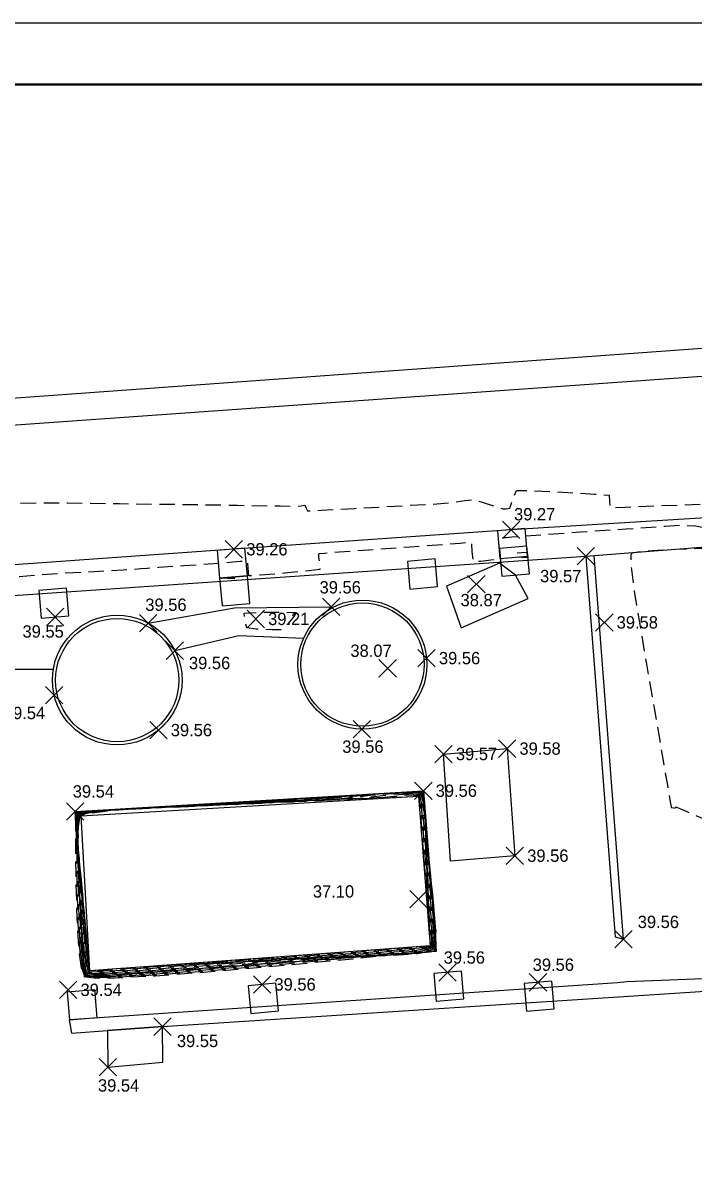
# Model space of a CAD drawing. Header units: metres. Extents: x -84460 to -84291, y -100758 to -100640.
# Drawn here: x -84374 to -84363.11, y -100658.03 to -100639.52 of the extents above; entities that cross this region are included whole.
import ezdxf

# ---------------------------------------------------------------- set-up
doc = ezdxf.new("R2010")
doc.units = ezdxf.units.M
doc.header["$MEASUREMENT"] = 0
doc.linetypes.add('DASHED2', pattern=[0.375, 0.25, -0.125])
doc.layers.get('0').update_dxf_attribs({"color": 35})
for name, color, linetype in [('Blocos', 72, 'Continuous'), ('Breaklines', 30, 'Continuous'), ('Caixas indiferenciadas', 124, 'Continuous'), ('CONT-MJR', 37, 'DASHED2'), ('Contrucoes', 6, 'Continuous'), ('Escadas', 2, 'Continuous'), ('LEGENDA', 7, 'Continuous'), ('Muros', 9, 'Continuous'), ('Pilares', 230, 'Continuous'), ('pontos correctos', 35, 'Continuous')]:
    doc.layers.add(name, color=color, linetype=linetype)
doc.layers.add('CONT-MNR', color=35, linetype='DASHED2', lineweight=25)

msp = doc.modelspace()

# ---------------------------------------------------------------- linework, layer by layer
at = {"color": 7}
msp.add_line((-84376.5, -100650), (-84373.5, -100650), dxfattribs=at)
at = {"layer": 'Blocos'}
msp.add_polyline3d([(-84372.628, -100655.86, -0.572), (-84372.623, -100656.456, -0.57), (-84371.732, -100656.376, -0.569), (-84371.735, -100655.798, -0.561)], close=True, dxfattribs=at)
at = {"layer": 'Breaklines'}
msp.add_polyline3d([(-84372.914, -100654.89, -3.004), (-84373.054, -100652.379, -3.004), (-84367.58, -100652.059, -3.004), (-84367.394, -100654.486, -3.004)], close=True, dxfattribs=at)
for centre in [(-84368.492, -100649.925, -2.044), (-84372.47, -100650.177, -2.044)]:
    msp.add_circle(centre, 1, dxfattribs=at)
at = {"layer": 'Caixas indiferenciadas'}
for points in [[(-84365.806, -100648.854, -0.543), (-84366.008, -100648.473, -0.543), (-84366.27, -100648.278, -0.544), (-84367.13, -100648.655, -0.562), (-84366.89, -100649.329, -0.547)], [(-84367.504, -100651.972, -0.55), (-84367.295, -100654.578, -0.585), (-84372.998, -100654.993, -0.568), (-84373.152, -100652.31, -0.57)]]:
    msp.add_polyline3d(points, close=True, dxfattribs=at)
for points in [[(-84371.968, -100649.253, -0.555), (-84370.569, -100649.006, -0.555), (-84368.999, -100648.991, -0.553)], [(-84369.447, -100649.5, -0.562), (-84370.496, -100649.458, -0.554), (-84371.535, -100649.7, -0.555)]]:
    msp.add_polyline3d(points, dxfattribs=at)
for centre, radius in [((-84368.492, -100649.925, -0.562), 1.046), ((-84372.47, -100650.177, -0.555), 1.052)]:
    msp.add_circle(centre, radius, dxfattribs=at)
at = {"layer": 'CONT-MJR', "flags": 128}
for points, elevation in [([(-84373.099, -100652.889), (-84373.101, -100652.869), (-84373.107, -100652.805), (-84373.122, -100652.669), (-84373.139, -100652.472), (-84373.13, -100652.325), (-84372.948, -100652.299), (-84372.568, -100652.278), (-84372.164, -100652.264), (-84371.909, -100652.254), (-84371.617, -100652.235), (-84370.975, -100652.192), (-84370.127, -100652.136), (-84369.214, -100652.077), (-84368.381, -100652.027), (-84367.867, -100651.999), (-84367.618, -100651.99), (-84367.535, -100651.99), (-84367.522, -100651.992), (-84367.514, -100652.004), (-84367.503, -100652.057), (-84367.491, -100652.183), (-84367.484, -100652.381), (-84367.479, -100652.552), (-84367.453, -100652.781), (-84367.398, -100653.265), (-84367.34, -100653.836), (-84367.309, -100654.24), (-84367.303, -100654.457), (-84367.31, -100654.539), (-84367.317, -100654.558), (-84367.335, -100654.57), (-84367.406, -100654.59), (-84367.581, -100654.613), (-84367.89, -100654.63), (-84368.282, -100654.64), (-84368.529, -100654.646), (-84368.818, -100654.675), (-84369.456, -100654.738), (-84370.302, -100654.819), (-84371.217, -100654.9), (-84372.061, -100654.964), (-84372.592, -100654.991), (-84372.858, -100654.991), (-84372.957, -100654.979), (-84372.979, -100654.97), (-84372.996, -100654.946), (-84373.024, -100654.854), (-84373.057, -100654.624), (-84373.083, -100654.203), (-84373.097, -100653.617), (-84373.099, -100653.122)], 39), ([(-84373.001, -100653.948), (-84373.004, -100653.92), (-84373.015, -100653.816), (-84373.043, -100653.568), (-84373.086, -100653.144), (-84373.12, -100652.632), (-84373.09, -100652.354), (-84372.817, -100652.301), (-84372.206, -100652.255), (-84371.419, -100652.216), (-84370.617, -100652.185), (-84369.962, -100652.163), (-84369.616, -100652.151), (-84369.307, -100652.122), (-84368.803, -100652.072), (-84368.248, -100652.024), (-84367.862, -100652.003), (-84367.655, -100652.005), (-84367.573, -100652.017), (-84367.553, -100652.027), (-84367.537, -100652.051), (-84367.51, -100652.146), (-84367.48, -100652.381), (-84367.455, -100652.791), (-84367.441, -100653.295), (-84367.434, -100653.576), (-84367.397, -100653.862), (-84367.35, -100654.273), (-84367.358, -100654.52), (-84367.617, -100654.561), (-84368.227, -100654.611), (-84369.022, -100654.665), (-84369.835, -100654.715), (-84370.5, -100654.754), (-84370.852, -100654.775), (-84371.17, -100654.805), (-84371.689, -100654.855), (-84372.258, -100654.906), (-84372.649, -100654.933), (-84372.853, -100654.939), (-84372.929, -100654.933), (-84372.945, -100654.927), (-84372.957, -100654.906), (-84372.976, -100654.815), (-84372.992, -100654.594), (-84372.999, -100654.247)], 38)]:
    msp.add_lwpolyline(points, close=True, dxfattribs=dict(at, elevation=elevation))
at = {"layer": 'CONT-MNR', "flags": 128}
for points, elevation in [([(-84362.878, -100648.012), (-84362.879, -100648.004), (-84362.88, -100647.951), (-84362.887, -100647.827), (-84362.905, -100647.713), (-84363.088, -100647.683), (-84363.297, -100647.668), (-84363.581, -100647.686), (-84364.213, -100647.729), (-84364.957, -100647.78), (-84365.579, -100647.824), (-84365.841, -100647.842), (-84365.906, -100647.847), (-84365.972, -100647.852), (-84366.066, -100647.861), (-84366.16, -100647.869), (-84366.226, -100647.872), (-84366.289, -100647.878), (-84366.279, -100648.009), (-84366.267, -100648.139), (-84366.261, -100648.206), (-84366.368, -100648.224), (-84366.571, -100648.253), (-84366.693, -100648.258), (-84366.711, -100648.098), (-84366.72, -100647.946), (-84366.81, -100647.951), (-84366.905, -100647.962), (-84367.148, -100647.979), (-84367.717, -100648.019), (-84368.394, -100648.068), (-84368.867, -100648.103), (-84369.11, -100648.123), (-84369.192, -100648.131), (-84369.204, -100648.134), (-84369.205, -100648.143), (-84369.202, -100648.19), (-84369.188, -100648.292), (-84369.182, -100648.381), (-84369.365, -100648.405), (-84369.757, -100648.443), (-84370.15, -100648.476), (-84370.334, -100648.487), (-84370.348, -100648.364), (-84370.355, -100648.247), (-84370.414, -100648.25), (-84370.475, -100648.255), (-84370.536, -100648.26), (-84370.596, -100648.266), (-84370.695, -100648.275), (-84370.803, -100648.284), (-84370.992, -100648.297), (-84371.393, -100648.325), (-84371.793, -100648.352), (-84371.983, -100648.365), (-84372.089, -100648.375), (-84372.195, -100648.384), (-84372.374, -100648.394), (-84372.762, -100648.415), (-84373.177, -100648.437), (-84373.438, -100648.452), (-84373.806, -100648.48), (-84374.598, -100648.542), (-84375.596, -100648.619), (-84376.582, -100648.696), (-84377.339, -100648.755), (-84377.648, -100648.78), (-84377.773, -100648.79), (-84377.898, -100648.801), (-84378.125, -100648.819), (-84378.602, -100648.856), (-84379.075, -100648.893), (-84379.291, -100648.91), (-84379.341, -100648.914), (-84379.392, -100648.917), (-84379.515, -100648.928), (-84379.639, -100648.939), (-84379.69, -100648.943), (-84379.739, -100648.948), (-84379.728, -100649.045), (-84379.722, -100649.148), (-84379.942, -100649.172), (-84380.421, -100649.216), (-84380.901, -100649.256), (-84381.125, -100649.269), (-84381.136, -100649.144), (-84381.147, -100649.021), (-84381.264, -100649.027), (-84381.389, -100649.042), (-84381.634, -100649.05), (-84382.231, -100649.07), (-84383.002, -100649.096), (-84383.773, -100649.124), (-84384.272, -100649.144), (-84384.517, -100649.157), (-84384.599, -100649.163), (-84384.612, -100649.165), (-84384.615, -100649.179), (-84384.61, -100649.239), (-84384.591, -100649.368), (-84384.584, -100649.483), (-84384.743, -100649.512), (-84384.923, -100649.527), (-84385.119, -100649.546), (-84385.299, -100649.546), (-84385.321, -100649.371), (-84385.329, -100649.208), (-84385.408, -100649.212), (-84385.489, -100649.22), (-84385.553, -100649.225), (-84385.617, -100649.231), (-84385.696, -100649.238), (-84385.777, -100649.245), (-84385.947, -100649.259), (-84386.272, -100649.285), (-84386.499, -100649.304), (-84386.766, -100649.33), (-84387.358, -100649.389), (-84388.111, -100649.464), (-84388.858, -100649.539), (-84389.432, -100649.597), (-84389.667, -100649.62), (-84389.785, -100649.631), (-84389.903, -100649.641), (-84390.104, -100649.651), (-84390.523, -100649.672), (-84390.938, -100649.692), (-84391.127, -100649.701), (-84391.196, -100649.707), (-84391.248, -100649.711), (-84391.301, -100649.715), (-84391.386, -100649.722), (-84391.471, -100649.73), (-84391.524, -100649.733), (-84391.576, -100649.739), (-84391.567, -100649.844), (-84391.557, -100649.948), (-84391.553, -100650.002), (-84391.771, -100650.012), (-84392.253, -100650.034), (-84392.736, -100650.053), (-84392.96, -100650.057), (-84392.97, -100649.946), (-84392.98, -100649.834), (-84393.089, -100649.84), (-84393.205, -100649.854), (-84393.375, -100649.867), (-84393.739, -100649.895), (-84394.13, -100649.924), (-84394.375, -100649.942), (-84394.629, -100649.955), (-84395.05, -100649.975), (-84395.475, -100649.995), (-84395.744, -100650.009), (-84396.131, -100650.033), (-84397.064, -100650.094), (-84398.386, -100650.178), (-84399.938, -100650.275), (-84401.563, -100650.373), (-84403.103, -100650.46), (-84404.4, -100650.524), (-84405.156, -100650.552), (-84405.506, -100650.555), (-84405.618, -100650.547), (-84405.633, -100650.54), (-84405.621, -100650.53), (-84405.526, -100650.499), (-84405.218, -100650.427), (-84404.548, -100650.292), (-84403.389, -100650.077), (-84402, -100649.831), (-84400.516, -100649.576), (-84399.074, -100649.334), (-84397.81, -100649.128), (-84396.859, -100648.979), (-84396.358, -100648.91), (-84395.848, -100648.887), (-84395.012, -100648.872), (-84393.997, -100648.862), (-84392.951, -100648.858), (-84392.022, -100648.856), (-84391.355, -100648.856), (-84391.099, -100648.857), (-84391.047, -100648.85), (-84390.994, -100648.844), (-84390.707, -100648.846), (-84389.992, -100648.85), (-84389.062, -100648.856), (-84388.134, -100648.862), (-84387.535, -100648.866), (-84387.242, -100648.867), (-84387.146, -100648.868), (-84387.134, -100648.868), (-84387.139, -100648.867), (-84387.166, -100648.863), (-84387.184, -100648.86), (-84387.087, -100648.858), (-84386.977, -100648.854), (-84386.804, -100648.799), (-84386.428, -100648.676), (-84386.025, -100648.545), (-84385.77, -100648.466), (-84385.462, -100648.393), (-84384.752, -100648.228), (-84383.776, -100648.004), (-84382.67, -100647.75), (-84381.573, -100647.498), (-84380.619, -100647.28), (-84379.947, -100647.126), (-84379.692, -100647.068), (-84379.631, -100647.053), (-84379.455, -100647.111), (-84379.055, -100647.241), (-84378.624, -100647.376), (-84378.35, -100647.447), (-84378.071, -100647.447), (-84377.466, -100647.43), (-84376.655, -100647.401), (-84375.759, -100647.369), (-84374.901, -100647.337), (-84374.2, -100647.313), (-84373.779, -100647.302), (-84373.27, -100647.304), (-84372.433, -100647.314), (-84371.455, -100647.327), (-84370.523, -100647.341), (-84369.826, -100647.352), (-84369.549, -100647.357), (-84369.488, -100647.348), (-84369.429, -100647.342), (-84369.405, -100647.387), (-84369.381, -100647.433), (-84369.154, -100647.421), (-84368.615, -100647.392), (-84367.966, -100647.356), (-84367.413, -100647.325), (-84367.159, -100647.31), (-84367.026, -100647.291), (-84366.832, -100647.263), (-84366.7, -100647.251), (-84366.548, -100647.292), (-84366.328, -100647.363), (-84366.213, -100647.401), (-84366.157, -100647.397), (-84366.102, -100647.391), (-84366.057, -100647.251), (-84365.995, -100647.1), (-84365.75, -100647.104), (-84365.237, -100647.13), (-84364.727, -100647.162), (-84364.492, -100647.18), (-84364.485, -100647.279), (-84364.478, -100647.378), (-84364.232, -100647.371), (-84363.652, -100647.348), (-84362.957, -100647.32), (-84362.367, -100647.295), (-84362.102, -100647.286), (-84361.902, -100647.307), (-84361.733, -100647.326), (-84361.662, -100647.321), (-84361.591, -100647.314), (-84361.417, -100647.258), (-84361.096, -100647.156), (-84360.907, -100647.106), (-84360.815, -100647.223), (-84360.722, -100647.343), (-84360.402, -100647.327), (-84359.548, -100647.276), (-84358.294, -100647.2), (-84356.775, -100647.106), (-84355.122, -100647.003), (-84353.47, -100646.9), (-84351.953, -100646.805), (-84350.704, -100646.726), (-84349.856, -100646.673), (-84349.543, -100646.653), (-84349.482, -100646.632), (-84349.335, -100646.626), (-84349.163, -100646.61), (-84349.072, -100646.53), (-84348.933, -100646.395), (-84348.839, -100646.313), (-84348.655, -100646.28), (-84348.499, -100646.261), (-84348.452, -100646.226), (-84348.494, -100646.257), (-84348.538, -100646.29), (-84348.647, -100646.365), (-84348.76, -100646.457), (-84348.731, -100646.638), (-84348.676, -100646.812), (-84348.505, -100646.761), (-84348.345, -100646.709), (-84348.416, -100646.852), (-84348.585, -100647.154), (-84348.759, -100647.466), (-84348.847, -100647.634), (-84348.862, -100647.777), (-84348.872, -100647.989), (-84348.875, -100648.134), (-84348.852, -100648.479), (-84348.788, -100649.403), (-84348.691, -100650.79), (-84348.57, -100652.524), (-84348.433, -100654.489), (-84348.287, -100656.569), (-84348.141, -100658.647), (-84348.003, -100660.608), (-84347.882, -100662.335), (-84347.785, -100663.713), (-84347.73, -100664.486), (-84347.705, -100664.834), (-84347.697, -100664.942), (-84347.696, -100664.956), (-84347.691, -100664.957), (-84347.664, -100664.957), (-84347.604, -100664.955), (-84347.55, -100664.952), (-84347.338, -100664.99), (-84347.132, -100665.031), (-84347.187, -100665.089), (-84347.245, -100665.15), (-84347.15, -100665.344), (-84346.979, -100665.698), (-84346.902, -100665.9), (-84347.056, -100665.77), (-84347.321, -100665.513), (-84347.483, -100665.384), (-84347.478, -100665.598), (-84347.433, -100666.091), (-84347.374, -100666.675), (-84347.334, -100667.082), (-84347.317, -100667.29), (-84347.315, -100667.359), (-84347.318, -100667.369), (-84347.322, -100667.36), (-84347.337, -100667.295), (-84347.368, -100667.096), (-84347.424, -100666.705), (-84347.498, -100666.144), (-84347.548, -100665.751), (-84347.575, -100665.551), (-84347.584, -100665.484), (-84347.585, -100665.474), (-84347.591, -100665.473), (-84347.618, -100665.474), (-84347.68, -100665.477), (-84347.732, -100665.478), (-84347.746, -100665.3), (-84347.772, -100664.899), (-84347.799, -100664.467), (-84347.816, -100664.195), (-84347.841, -100663.835), (-84347.904, -100662.913), (-84347.997, -100661.544), (-84348.114, -100659.839), (-84348.245, -100657.912), (-84348.384, -100655.876), (-84348.523, -100653.844), (-84348.653, -100651.927), (-84348.769, -100650.24), (-84348.86, -100648.896), (-84348.921, -100648.006), (-84348.943, -100647.684), (-84348.949, -100647.61), (-84349.142, -100647.636), (-84349.356, -100647.645), (-84349.38, -100647.508), (-84349.394, -100647.267), (-84349.401, -100647.109), (-84349.41, -100646.888), (-84349.438, -100646.689), (-84349.61, -100646.688), (-84349.916, -100646.715), (-84350.129, -100646.736), (-84350.469, -100646.762), (-84351.344, -100646.83), (-84352.62, -100646.929), (-84354.163, -100647.048), (-84355.837, -100647.177), (-84357.508, -100647.306), (-84359.043, -100647.425), (-84360.307, -100647.522), (-84361.031, -100647.577), (-84361.363, -100647.602), (-84361.467, -100647.61), (-84361.481, -100647.611), (-84361.485, -100647.606), (-84361.5, -100647.582), (-84361.531, -100647.526), (-84361.56, -100647.479), (-84361.646, -100647.484), (-84361.731, -100647.491), (-84361.785, -100647.496), (-84361.839, -100647.5), (-84361.924, -100647.506), (-84362.008, -100647.515), (-84361.996, -100647.684), (-84361.979, -100647.852), (-84361.971, -100647.942), (-84362.207, -100647.962), (-84362.643, -100647.996), (-84362.878, -100648.014)], 39.4), ([(-84363.415, -100652.254), (-84363.414, -100652.252), (-84363.41, -100652.241), (-84363.407, -100652.234), (-84363.23, -100652.308), (-84362.833, -100652.481), (-84362.421, -100652.678), (-84362.198, -100652.824), (-84362.17, -100653.095), (-84362.171, -100653.629), (-84362.185, -100654.244), (-84362.195, -100654.672), (-84362.196, -100654.895), (-84362.192, -100654.974), (-84362.188, -100654.988), (-84362.175, -100654.997), (-84362.118, -100655.015), (-84361.983, -100655.041), (-84361.777, -100655.069), (-84361.628, -100655.086), (-84361.489, -100655.079), (-84361.368, -100655.071), (-84361.317, -100655.062), (-84361.268, -100655.055), (-84361.226, -100655.29), (-84361.124, -100655.849), (-84361, -100656.516), (-84360.906, -100656.981), (-84360.852, -100657.217), (-84360.827, -100657.294), (-84360.819, -100657.304), (-84360.816, -100657.291), (-84360.816, -100657.194), (-84360.83, -100656.891), (-84360.87, -100656.241), (-84360.946, -100655.149), (-84361.038, -100653.887), (-84361.133, -100652.612), (-84361.218, -100651.477), (-84361.281, -100650.636), (-84361.309, -100650.244), (-84361.325, -100649.884), (-84361.346, -100649.294), (-84361.369, -100648.652), (-84361.387, -100648.134), (-84361.394, -100647.918), (-84361.4, -100647.838), (-84361.408, -100647.759), (-84361.481, -100647.635), (-84361.553, -100647.518), (-84361.603, -100647.522), (-84361.779, -100647.536), (-84361.957, -100647.553), (-84361.993, -100647.645), (-84361.98, -100647.794), (-84361.967, -100647.942), (-84361.962, -100648.005), (-84362.182, -100648.012), (-84362.709, -100648.03), (-84363.343, -100648.056), (-84363.792, -100648.082), (-84364.027, -100648.103), (-84364.112, -100648.118), (-84364.128, -100648.125), (-84364.136, -100648.145), (-84364.14, -100648.228), (-84364.124, -100648.424), (-84364.082, -100648.732), (-84364.04, -100648.995), (-84363.994, -100649.275), (-84363.889, -100649.887), (-84363.756, -100650.66), (-84363.624, -100651.424), (-84363.539, -100651.914), (-84363.498, -100652.152), (-84363.484, -100652.23), (-84363.482, -100652.241), (-84363.475, -100652.242), (-84363.438, -100652.25)], 39.6), ([(-84365.821, -100648.1), (-84365.82, -100648.1), (-84365.819, -100648.1), (-84365.818, -100648.1), (-84365.81, -100648.193), (-84365.905, -100648.189), (-84365.999, -100648.183), (-84366.005, -100648.116), (-84365.913, -100648.108)], 39.4), ([(-84370.574, -100648.508), (-84370.574, -100648.51), (-84370.573, -100648.523), (-84370.572, -100648.532), (-84370.677, -100648.53), (-84370.782, -100648.524), (-84370.679, -100648.514), (-84370.575, -100648.506)], 39.4), ([(-84369.567, -100649.082), (-84369.57, -100649.094), (-84369.605, -100649.147), (-84369.696, -100649.259), (-84369.796, -100649.359), (-84369.959, -100649.362), (-84370.223, -100649.349), (-84370.369, -100649.332), (-84370.398, -100649.211), (-84370.409, -100649.089), (-84370.188, -100649.077), (-84369.787, -100649.072)], 39.4), ([(-84373.138, -100652.465), (-84373.139, -100652.458), (-84373.141, -100652.429), (-84373.146, -100652.367), (-84373.147, -100652.314), (-84373, -100652.304), (-84372.826, -100652.295), (-84372.519, -100652.277), (-84371.755, -100652.23), (-84370.718, -100652.168), (-84369.592, -100652.1), (-84368.559, -100652.038), (-84367.924, -100652.001), (-84367.62, -100651.983), (-84367.523, -100651.978), (-84367.51, -100651.978), (-84367.508, -100651.983), (-84367.504, -100652.014), (-84367.5, -100652.081), (-84367.497, -100652.142), (-84367.475, -100652.397), (-84367.423, -100652.997), (-84367.362, -100653.712), (-84367.322, -100654.213), (-84367.304, -100654.471), (-84367.3, -100654.559), (-84367.301, -100654.573), (-84367.312, -100654.578), (-84367.366, -100654.586), (-84367.484, -100654.591), (-84367.6, -100654.595), (-84367.9, -100654.625), (-84368.653, -100654.701), (-84369.681, -100654.799), (-84370.807, -100654.898), (-84371.852, -100654.977), (-84372.512, -100655.011), (-84372.843, -100655.012), (-84372.966, -100654.998), (-84372.993, -100654.986), (-84373.013, -100654.957), (-84373.048, -100654.843), (-84373.088, -100654.557), (-84373.12, -100654.034), (-84373.138, -100653.311), (-84373.14, -100652.716)], 39.4), ([(-84373.119, -100652.677), (-84373.12, -100652.656), (-84373.128, -100652.583), (-84373.142, -100652.443), (-84373.139, -100652.32), (-84372.952, -100652.298), (-84372.608, -100652.283), (-84372.368, -100652.275), (-84372.068, -100652.255), (-84371.366, -100652.211), (-84370.423, -100652.151), (-84369.404, -100652.088), (-84368.471, -100652.031), (-84367.896, -100651.999), (-84367.62, -100651.986), (-84367.529, -100651.984), (-84367.516, -100651.985), (-84367.509, -100651.999), (-84367.499, -100652.064), (-84367.492, -100652.205), (-84367.488, -100652.347), (-84367.463, -100652.591), (-84367.41, -100653.133), (-84367.351, -100653.775), (-84367.315, -100654.227), (-84367.303, -100654.464), (-84367.305, -100654.549), (-84367.309, -100654.565), (-84367.325, -100654.575), (-84367.396, -100654.591), (-84367.566, -100654.606), (-84367.834, -100654.615), (-84368.064, -100654.62), (-84368.36, -100654.65), (-84369.056, -100654.719), (-84369.993, -100654.809), (-84371.012, -100654.899), (-84371.957, -100654.971), (-84372.552, -100655.001), (-84372.851, -100655.001), (-84372.961, -100654.989), (-84372.986, -100654.978), (-84373.004, -100654.952), (-84373.036, -100654.849), (-84373.072, -100654.591), (-84373.102, -100654.12), (-84373.117, -100653.466), (-84373.119, -100652.921)], 39.2), ([(-84373.079, -100653.101), (-84373.082, -100653.074), (-84373.091, -100652.986), (-84373.111, -100652.801), (-84373.134, -100652.532), (-84373.122, -100652.331), (-84372.872, -100652.295), (-84372.352, -100652.267), (-84371.799, -100652.246), (-84371.451, -100652.233), (-84371.087, -100652.208), (-84370.347, -100652.156), (-84369.426, -100652.093), (-84368.52, -100652.036), (-84367.936, -100652.004), (-84367.645, -100651.994), (-84367.545, -100651.995), (-84367.528, -100651.999), (-84367.518, -100652.016), (-84367.502, -100652.086), (-84367.486, -100652.257), (-84367.477, -100652.526), (-84367.47, -100652.757), (-84367.43, -100653.063), (-84367.356, -100653.647), (-84367.304, -100654.234), (-84367.325, -100654.55), (-84367.598, -100654.617), (-84368.114, -100654.65), (-84368.653, -100654.663), (-84368.993, -100654.672), (-84369.356, -100654.707), (-84370.095, -100654.78), (-84371.017, -100654.866), (-84371.932, -100654.941), (-84372.529, -100654.977), (-84372.835, -100654.981), (-84372.948, -100654.971), (-84372.972, -100654.961), (-84372.987, -100654.94), (-84373.013, -100654.859), (-84373.041, -100654.657), (-84373.065, -100654.286), (-84373.077, -100653.767), (-84373.079, -100653.322)], 38.8), ([(-84373.06, -100653.313), (-84373.063, -100653.278), (-84373.074, -100653.168), (-84373.1, -100652.933), (-84373.129, -100652.591), (-84373.114, -100652.337), (-84372.897, -100652.299), (-84372.422, -100652.268), (-84371.844, -100652.244), (-84371.315, -100652.225), (-84370.992, -100652.213), (-84370.643, -100652.187), (-84369.985, -100652.138), (-84369.183, -100652.081), (-84368.398, -100652.029), (-84367.893, -100652.003), (-84367.64, -100651.997), (-84367.551, -100652.001), (-84367.534, -100652.006), (-84367.521, -100652.027), (-84367.501, -100652.116), (-84367.482, -100652.332), (-84367.469, -100652.671), (-84367.461, -100652.962), (-84367.423, -100653.246), (-84367.357, -100653.757), (-84367.311, -100654.266), (-84367.333, -100654.542), (-84367.564, -100654.6), (-84368.042, -100654.64), (-84368.616, -100654.667), (-84369.138, -100654.685), (-84369.458, -100654.698), (-84369.808, -100654.731), (-84370.467, -100654.796), (-84371.274, -100654.871), (-84372.068, -100654.936), (-84372.583, -100654.967), (-84372.847, -100654.971), (-84372.944, -100654.961), (-84372.965, -100654.953), (-84372.982, -100654.928), (-84373.008, -100654.827), (-84373.035, -100654.578), (-84373.053, -100654.143), (-84373.058, -100653.609)], 38.6), ([(-84373.04, -100653.525), (-84373.043, -100653.495), (-84373.051, -100653.406), (-84373.073, -100653.216), (-84373.104, -100652.906), (-84373.129, -100652.54), (-84373.106, -100652.342), (-84372.843, -100652.297), (-84372.267, -100652.259), (-84371.566, -100652.23), (-84370.925, -100652.207), (-84370.533, -100652.192), (-84370.199, -100652.167), (-84369.624, -100652.121), (-84368.939, -100652.068), (-84368.277, -100652.023), (-84367.851, -100652.002), (-84367.635, -100652), (-84367.557, -100652.007), (-84367.54, -100652.013), (-84367.529, -100652.03), (-84367.509, -100652.098), (-84367.487, -100652.265), (-84367.47, -100652.559), (-84367.459, -100652.932), (-84367.452, -100653.167), (-84367.418, -100653.431), (-84367.361, -100653.872), (-84367.322, -100654.301), (-84367.342, -100654.535), (-84367.609, -100654.59), (-84368.187, -100654.636), (-84368.89, -100654.675), (-84369.53, -100654.704), (-84369.922, -100654.724), (-84370.26, -100654.755), (-84370.84, -100654.811), (-84371.532, -100654.876), (-84372.203, -100654.931), (-84372.637, -100654.957), (-84372.858, -100654.96), (-84372.94, -100654.952), (-84372.958, -100654.944), (-84372.973, -100654.923), (-84372.995, -100654.838), (-84373.019, -100654.629), (-84373.033, -100654.261), (-84373.038, -100653.8)], 38.4), ([(-84373.021, -100653.737), (-84373.023, -100653.706), (-84373.033, -100653.606), (-84373.058, -100653.385), (-84373.096, -100653.019), (-84373.124, -100652.584), (-84373.098, -100652.348), (-84372.867, -100652.302), (-84372.35, -100652.263), (-84371.68, -100652.23), (-84370.989, -100652.204), (-84370.41, -100652.184), (-84370.075, -100652.171), (-84369.692, -100652.14), (-84369.067, -100652.085), (-84368.381, -100652.031), (-84367.91, -100652.004), (-84367.661, -100652.002), (-84367.568, -100652.012), (-84367.547, -100652.02), (-84367.533, -100652.04), (-84367.509, -100652.121), (-84367.484, -100652.32), (-84367.463, -100652.67), (-84367.451, -100653.107), (-84367.443, -100653.371), (-84367.413, -100653.605), (-84367.365, -100653.976), (-84367.333, -100654.333), (-84367.35, -100654.527), (-84367.576, -100654.571), (-84368.093, -100654.616), (-84368.767, -100654.66), (-84369.463, -100654.699), (-84370.048, -100654.73), (-84370.387, -100654.749), (-84370.777, -100654.785), (-84371.413, -100654.847), (-84372.111, -100654.909), (-84372.589, -100654.943), (-84372.839, -100654.95), (-84372.932, -100654.943), (-84372.952, -100654.936), (-84372.963, -100654.918), (-84372.983, -100654.848), (-84373.002, -100654.674), (-84373.014, -100654.368), (-84373.018, -100653.981)], 38.2), ([(-84372.982, -100654.16), (-84372.984, -100654.135), (-84372.996, -100654.025), (-84373.027, -100653.751), (-84373.076, -100653.27), (-84373.115, -100652.68), (-84373.082, -100652.359), (-84372.767, -100652.299), (-84372.062, -100652.246), (-84371.157, -100652.202), (-84370.245, -100652.167), (-84369.514, -100652.142), (-84369.158, -100652.13), (-84368.834, -100652.096), (-84368.321, -100652.04), (-84367.827, -100652.005), (-84367.559, -100652.034), (-84367.491, -100652.336), (-84367.452, -100652.909), (-84367.433, -100653.481), (-84367.425, -100653.781), (-84367.396, -100654.002), (-84367.36, -100654.321), (-84367.366, -100654.512), (-84367.659, -100654.551), (-84368.362, -100654.607), (-84369.277, -100654.67), (-84370.206, -100654.731), (-84370.952, -100654.778), (-84371.316, -100654.801), (-84371.653, -100654.833), (-84372.188, -100654.883), (-84372.692, -100654.922), (-84372.938, -100654.919), (-84372.972, -100654.724), (-84372.98, -100654.392)], 37.8), ([(-84372.962, -100654.372), (-84372.964, -100654.356), (-84372.972, -100654.278), (-84372.997, -100654.07), (-84373.04, -100653.676), (-84373.09, -100653.112), (-84373.111, -100652.706), (-84373.105, -100652.481), (-84373.087, -100652.39), (-84373.074, -100652.365), (-84373.054, -100652.353), (-84372.959, -100652.329), (-84372.699, -100652.296), (-84372.178, -100652.254), (-84371.347, -100652.208), (-84370.445, -100652.169), (-84369.61, -100652.139), (-84368.982, -100652.119), (-84368.699, -100652.109), (-84368.47, -100652.085), (-84368.106, -100652.045), (-84367.755, -100652.021), (-84367.565, -100652.042), (-84367.519, -100652.264), (-84367.479, -100652.737), (-84367.447, -100653.292), (-84367.426, -100653.764), (-84367.416, -100653.986), (-84367.396, -100654.143), (-84367.37, -100654.369), (-84367.374, -100654.505), (-84367.62, -100654.533), (-84368.235, -100654.583), (-84369.074, -100654.643), (-84369.992, -100654.707), (-84370.846, -100654.764), (-84371.49, -100654.807), (-84371.781, -100654.827), (-84372.02, -100654.849), (-84372.399, -100654.885), (-84372.757, -100654.913), (-84372.931, -100654.91), (-84372.955, -100654.772), (-84372.961, -100654.536)], 37.6), ([(-84372.942, -100654.584), (-84372.944, -100654.57), (-84372.953, -100654.491), (-84372.98, -100654.267), (-84373.027, -100653.833), (-84373.083, -100653.206), (-84373.106, -100652.751), (-84373.1, -100652.501), (-84373.081, -100652.398), (-84373.066, -100652.371), (-84373.043, -100652.357), (-84372.937, -100652.331), (-84372.646, -100652.294), (-84372.064, -100652.247), (-84371.136, -100652.196), (-84370.133, -100652.153), (-84369.212, -100652.119), (-84368.529, -100652.098), (-84368.241, -100652.089), (-84368.038, -100652.067), (-84367.746, -100652.039), (-84367.571, -100652.049), (-84367.536, -100652.284), (-84367.494, -100652.81), (-84367.452, -100653.433), (-84367.421, -100653.958), (-84367.407, -100654.191), (-84367.387, -100654.351), (-84367.382, -100654.497), (-84367.653, -100654.523), (-84368.338, -100654.575), (-84369.275, -100654.643), (-84370.299, -100654.716), (-84371.245, -100654.783), (-84371.948, -100654.832), (-84372.245, -100654.853), (-84372.457, -100654.872), (-84372.759, -100654.899), (-84372.924, -100654.902), (-84372.94, -100654.751)], 37.4), ([(-84372.923, -100654.796), (-84372.924, -100654.785), (-84372.934, -100654.706), (-84372.963, -100654.466), (-84373.014, -100653.992), (-84373.076, -100653.301), (-84373.102, -100652.798), (-84373.095, -100652.52), (-84373.074, -100652.406), (-84373.058, -100652.376), (-84373.033, -100652.362), (-84372.916, -100652.333), (-84372.593, -100652.292), (-84371.948, -100652.241), (-84370.923, -100652.184), (-84369.818, -100652.136), (-84368.809, -100652.1), (-84368.071, -100652.076), (-84367.782, -100652.068), (-84367.677, -100652.058), (-84367.577, -100652.056), (-84367.555, -100652.302), (-84367.511, -100652.882), (-84367.459, -100653.573), (-84367.416, -100654.152), (-84367.398, -100654.396), (-84367.391, -100654.489), (-84367.685, -100654.511), (-84368.443, -100654.567), (-84369.479, -100654.643), (-84370.61, -100654.725), (-84371.648, -100654.801), (-84372.41, -100654.856), (-84372.71, -100654.878), (-84372.819, -100654.887), (-84372.917, -100654.893)], 37.2)]:
    msp.add_lwpolyline(points, close=True, dxfattribs=dict(at, elevation=elevation))
at = {"layer": 'Contrucoes'}
for points in [[(-84347.689, -100665.073, -0.741), (-84348.989, -100646.626, -0.726), (-84361.788, -100647.477, -0.804), (-84366.078, -100647.739, -0.84), (-84370.576, -100648.056, -0.856), (-84379.537, -100648.689, -0.908), (-84385.562, -100649.117, -0.781), (-84391.438, -100649.526, -0.896), (-84407.246, -100650.655, -0.701)], [(-84403.215, -100650.839, -0.509), (-84383.997, -100649.479, -0.556), (-84364.868, -100648.165, -0.54), (-84361.821, -100647.931, -0.446), (-84361.735, -100648, -0.445), (-84361.268, -100654.903, -0.439), (-84361.648, -100654.961, -0.437), (-84361.621, -100655.13, -0.544), (-84361.268, -100655.11, -0.544)], [(-84364.868, -100648.165, -0.54), (-84364.391, -100654.339, -0.553), (-84364.255, -100654.381, -0.552), (-84364.733, -100648.154, -0.536)], [(-84362.43, -100655.188, -0.546), (-84362.407, -100654.999, -0.548), (-84364.203, -100655.069, -0.555), (-84364.355, -100655.089, -0.555), (-84364.355, -100655.089, -0.555), (-84373.243, -100655.69, -0.576)], [(-84371.735, -100655.798, -0.561), (-84362.43, -100655.188, -0.546)], [(-84373.206, -100655.906, -0.568), (-84373.243, -100655.69, -0.576)], [(-84373.206, -100655.906, -0.568), (-84372.628, -100655.86, -0.572), (-84371.735, -100655.798, -0.561)]]:
    msp.add_polyline3d(points, dxfattribs=at)
at = {"layer": 'Escadas'}
msp.add_polyline3d([(-84367.065, -100653.112, -0.554), (-84367.176, -100651.377, -0.545), (-84366.145, -100651.289, -0.537), (-84366.019, -100653.026, -0.549)], close=True, dxfattribs=at)
at = {"layer": 'LEGENDA', "lineweight": 50}
msp.add_line((-84454.69, -100640.518), (-84292.497, -100640.518), dxfattribs=at)
at = {"layer": 'LEGENDA'}
msp.add_lwpolyline([(-84291.496, -100758.458), (-84459.696, -100758.458), (-84459.696, -100639.517), (-84291.496, -100639.517)], close=True, dxfattribs=at)
at = {"layer": 'Muros', "elevation": -0.824}
msp.add_lwpolyline([(-84345.021, -100643.825), (-84345.055, -100643.5), (-84413.47, -100648.453)], dxfattribs=at)
at = {"layer": 'Muros'}
msp.add_polyline3d([(-84413.065, -100649.533, 0.759), (-84413.025, -100648.822, 1.267), (-84412.315, -100648.774, -0.434), (-84379.752, -100646.438, -0.643), (-84362.15, -100645.188, -0.612), (-84347.774, -100644.088, -0.645), (-84345.021, -100643.825, -0.824), (-84344.966, -100644.781, -0.823), (-84344.638, -100649.72, -0.749), (-84344.268, -100655.389, -0.63), (-84343.383, -100666.512, -0.47), (-84343.342, -100666.975, -0.461), (-84343.816, -100667.016, -0.444), (-84343.849, -100666.521, -0.41), (-84345.263, -100644.849, -0.665)], dxfattribs=at)
at = {"layer": 'Pilares'}
for points in [[(-84366.263, -100648.206), (-84365.815, -100648.167), (-84365.854, -100647.719), (-84366.302, -100647.758)], [(-84370.808, -100648.525), (-84370.359, -100648.486), (-84370.399, -100648.038), (-84370.847, -100648.077)], [(-84366.232, -100648.493), (-84365.784, -100648.454), (-84365.823, -100648.005), (-84366.271, -100648.045)], [(-84367.722, -100648.7), (-84367.273, -100648.66), (-84367.313, -100648.212), (-84367.761, -100648.251)], [(-84370.768, -100648.973), (-84370.32, -100648.934), (-84370.359, -100648.486), (-84370.808, -100648.525)], [(-84373.701, -100649.174), (-84373.253, -100649.135), (-84373.292, -100648.686), (-84373.74, -100648.726)], [(-84367.296, -100655.386), (-84366.848, -100655.347), (-84366.887, -100654.898), (-84367.335, -100654.938)], [(-84365.829, -100655.547), (-84365.381, -100655.507), (-84365.42, -100655.059), (-84365.869, -100655.098)], [(-84373.243, -100655.69), (-84372.795, -100655.651), (-84372.834, -100655.202), (-84373.282, -100655.241)], [(-84370.304, -100655.582), (-84369.856, -100655.543), (-84369.895, -100655.094), (-84370.343, -100655.134)]]:
    msp.add_lwpolyline(points, close=True, dxfattribs=at)
at = {"layer": 'pontos correctos', "linetype": 'Continuous'}
for p, q in [((-84365.937, -100647.598, 39.272), (-84366.219, -100647.88, 39.272)), ((-84365.937, -100647.88, 39.272), (-84366.219, -100647.598, 39.272)), ((-84370.435, -100647.915, 39.262), (-84370.717, -100648.197, 39.262)), ((-84370.435, -100648.197, 39.262), (-84370.717, -100647.915, 39.262)), ((-84364.727, -100648.024, 39.572), (-84365.009, -100648.306, 39.572)), ((-84364.727, -100648.306, 39.572), (-84365.009, -100648.024, 39.572)), ((-84366.503, -100648.478, 38.872), (-84366.785, -100648.76, 38.872)), ((-84366.503, -100648.76, 38.872), (-84366.785, -100648.478, 38.872)), ((-84368.858, -100648.85, 39.562), (-84369.14, -100649.132, 39.562)), ((-84368.858, -100649.132, 39.562), (-84369.14, -100648.85, 39.562)), ((-84373.336, -100649.013, 39.552), (-84373.618, -100649.295, 39.552)), ((-84373.336, -100649.295, 39.552), (-84373.618, -100649.013, 39.552)), ((-84371.827, -100649.112, 39.562), (-84372.109, -100649.394, 39.562)), ((-84371.827, -100649.394, 39.562), (-84372.109, -100649.112, 39.562)), ((-84370.081, -100649.045, 39.212), (-84370.363, -100649.327, 39.212)), ((-84370.081, -100649.327, 39.212), (-84370.363, -100649.045, 39.212)), ((-84364.427, -100649.101, 39.582), (-84364.709, -100649.383, 39.582)), ((-84364.427, -100649.383, 39.582), (-84364.709, -100649.101, 39.582)), ((-84371.394, -100649.559, 39.562), (-84371.676, -100649.841, 39.562)), ((-84371.394, -100649.841, 39.562), (-84371.676, -100649.559, 39.562)), ((-84367.31, -100649.681, 39.562), (-84367.592, -100649.963, 39.562)), ((-84367.31, -100649.963, 39.562), (-84367.592, -100649.681, 39.562)), ((-84367.942, -100649.845, 38.072), (-84368.224, -100650.127, 38.072)), ((-84367.942, -100650.127, 38.072), (-84368.224, -100649.845, 38.072)), ((-84373.353, -100650.28, 39.542), (-84373.635, -100650.562, 39.542)), ((-84373.353, -100650.562, 39.542), (-84373.635, -100650.28, 39.542)), ((-84371.66, -100650.848, 39.562), (-84371.942, -100651.13, 39.562)), ((-84371.66, -100651.13, 39.562), (-84371.942, -100650.848, 39.562)), ((-84368.36, -100650.83, 39.562), (-84368.642, -100651.112, 39.562)), ((-84368.36, -100651.112, 39.562), (-84368.642, -100650.83, 39.562)), ((-84366.004, -100651.148, 39.582), (-84366.286, -100651.43, 39.582)), ((-84366.004, -100651.43, 39.582), (-84366.286, -100651.148, 39.582)), ((-84367.035, -100651.236, 39.572), (-84367.317, -100651.518, 39.572)), ((-84367.035, -100651.518, 39.572), (-84367.317, -100651.236, 39.572)), ((-84367.363, -100651.831, 39.562), (-84367.645, -100652.113, 39.562)), ((-84367.363, -100652.113, 39.562), (-84367.645, -100651.831, 39.562)), ((-84373.011, -100652.169, 39.542), (-84373.293, -100652.451, 39.542)), ((-84373.011, -100652.451, 39.542), (-84373.293, -100652.169, 39.542)), ((-84365.878, -100652.885, 39.562), (-84366.16, -100653.167, 39.562)), ((-84365.878, -100653.167, 39.562), (-84366.16, -100652.885, 39.562)), ((-84367.44, -100653.589, 37.102), (-84367.722, -100653.871, 37.102)), ((-84367.44, -100653.871, 37.102), (-84367.722, -100653.589, 37.102)), ((-84364.114, -100654.24, 39.562), (-84364.396, -100654.522, 39.562)), ((-84364.114, -100654.522, 39.562), (-84364.396, -100654.24, 39.562)), ((-84366.97, -100654.777, 39.562), (-84367.252, -100655.059, 39.562)), ((-84366.97, -100655.059, 39.562), (-84367.252, -100654.777, 39.562)), ((-84373.124, -100655.061, 39.542), (-84373.406, -100655.343, 39.542)), ((-84373.124, -100655.343, 39.542), (-84373.406, -100655.061, 39.542)), ((-84369.978, -100654.973, 39.562), (-84370.26, -100655.255, 39.562)), ((-84369.978, -100655.255, 39.562), (-84370.26, -100654.973, 39.562)), ((-84365.503, -100654.938, 39.562), (-84365.785, -100655.22, 39.562)), ((-84365.503, -100655.22, 39.562), (-84365.785, -100654.938, 39.562)), ((-84371.594, -100655.657, 39.552), (-84371.876, -100655.939, 39.552)), ((-84371.594, -100655.939, 39.552), (-84371.876, -100655.657, 39.552)), ((-84372.482, -100656.315, 39.542), (-84372.764, -100656.597, 39.542)), ((-84372.482, -100656.597, 39.542), (-84372.764, -100656.315, 39.542))]:
    msp.add_line(p, q, dxfattribs=at)

# ---------------------------------------------------------------- texts
at = {"layer": 'pontos correctos', "color": 35, "char_height": 0.2, "attachment_point": 4}
for s, insert in [('39.27', (-84366.033, -100647.488, 39.272)), ('39.26', (-84370.376, -100648.056, 39.262)), ('39.57', (-84365.61, -100648.491, 39.572)), ('39.56', (-84369.187, -100648.673, 39.562)), ('38.87', (-84366.9, -100648.881, 38.872)), ('39.56', (-84372.014, -100648.956, 39.562)), ('39.21', (-84370.022, -100649.186, 39.212)), ('39.58', (-84364.368, -100649.242, 39.582)), ('39.55', (-84374.006, -100649.39, 39.552)), ('38.07', (-84368.687, -100649.702, 38.072)), ('39.56', (-84371.306, -100649.901, 39.562)), ('39.56', (-84367.251, -100649.822, 39.562)), ('39.54', (-84374.308, -100650.712, 39.542)), ('39.56', (-84371.601, -100650.989, 39.562)), ('39.56', (-84368.819, -100651.258, 39.562)), ('39.58', (-84365.945, -100651.289, 39.582)), ('39.57', (-84366.976, -100651.377, 39.572)), ('39.54', (-84373.191, -100651.984, 39.542)), ('39.56', (-84367.304, -100651.972, 39.562)), ('39.56', (-84365.819, -100653.026, 39.562)), ('37.10', (-84369.296, -100653.606, 37.102)), ('39.56', (-84364.026, -100654.1, 39.562)), ('39.56', (-84367.174, -100654.678, 39.562)), ('39.56', (-84365.73, -100654.795, 39.562)), ('39.56', (-84369.919, -100655.114, 39.562)), ('39.54', (-84373.065, -100655.202, 39.542)), ('39.55', (-84371.502, -100656.031, 39.552)), ('39.54', (-84372.782, -100656.753, 39.542))]:
    msp.add_mtext(s, dxfattribs=dict(at, insert=insert))

doc.saveas('drawing.dxf')
